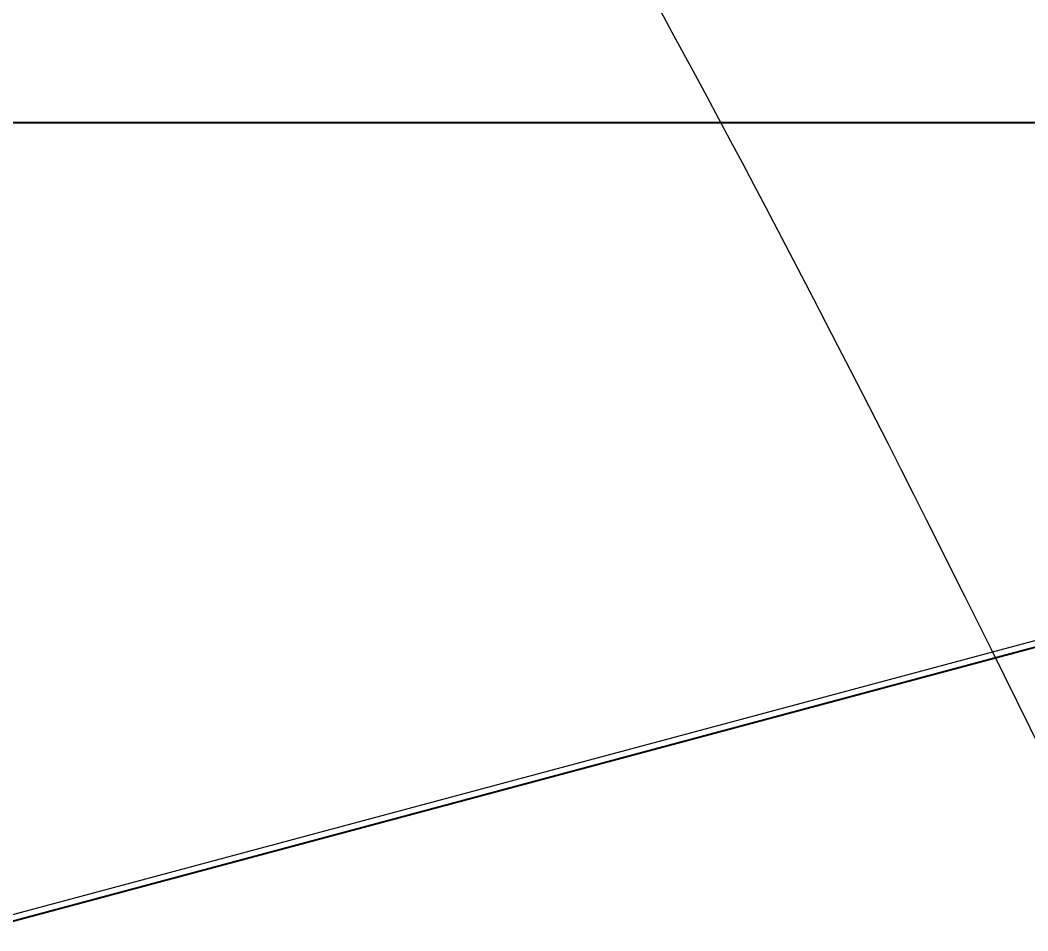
# Model space of a CAD drawing. Header units: millimetres. Extents: x 1293 to 41893, y 1011 to 26911.
# Drawn here: x 12396.77 to 12404.61, y 7053.84 to 7060.92 of the extents above; entities that cross this region are included whole.
import ezdxf

# ---------------------------------------------------------------- set-up
doc = ezdxf.new("R2010")
doc.units = ezdxf.units.MM
doc.header["$LTSCALE"] = 50
doc.linetypes.add('HIDDEN', pattern=[1.905, 1.27, -0.635])
doc.layers.add('CAPA_1', color=7, linetype='Continuous')
doc.layers.add('MAQUINAS', color=11, linetype='Continuous')
doc.styles.add('SLDTEXTSTYLE0', font='TXT', dxfattribs={"width": 0.75})
doc.dimstyles.new('SLDDIMSTYLE0', dxfattribs={"dimtxt": 100, "dimasz": 100, "dimexe": 0, "dimexo": 0.0625, "dimgap": 25, "dimtad": 2, "dimdec": 0, "dimlfac": 1.5, "dimrnd": 1e-09, "dimzin": 12, "dimdsep": 46, "dimtxsty": 'SLDTEXTSTYLE0', "dimsah": 1, "dimcen": 0.09, "dimadec": 0, "dimazin": 3, "dimtfac": 1, "dimtdec": 0, "dimtofl": 0, "dimtmove": 0, "dimatfit": 3, "dimfxl": 1, "dimfrac": 2, "dimtolj": 1, "dimtzin": 12, "dimarcsym": 0})

# ---------------------------------------------------------------- blocks, each defined once
blk = doc.blocks.new('_D_5')
at = {"layer": 'CAPA_1', "transparency": 16777216}
for p, q in [((11574.3969, 7831.1769), (17588.0605, 7831.1769)), ((17538.0605, 7831.1769), (17538.0605, 4708.4929)), ((16485.1647, 4708.4929), (17588.0605, 4708.4929))]:
    blk.add_line(p, q, dxfattribs=at)
for points in [[(17538.0605, 7831.1769), (17522.6759, 7731.1769), (17553.4451, 7731.1769)], [(17538.0605, 4708.4929), (17553.4451, 4808.4929), (17522.6759, 4808.4929)]]:
    blk.add_solid(points, dxfattribs=at)
at = {"layer": 'CAPA_1', "transparency": 16777216, "insert": (17409.1537, 6122.0571), "char_height": 100, "attachment_point": 1, "rotation": 90, "style": 'SLDTEXTSTYLE0'}
blk.add_mtext('4684', dxfattribs=at)
blk = doc.blocks.new('_D_15')
at = {"layer": 'CAPA_1', "transparency": 16777216}
for p, q in [((6530.1247, 8742.3773), (6530.1247, 9415.6463)), ((16745.1619, 6492.0015), (16745.1619, 9415.6463)), ((6530.1247, 9365.6463), (16745.1619, 9365.6463))]:
    blk.add_line(p, q, dxfattribs=at)
for points in [[(6530.1247, 9365.6463), (6630.1247, 9350.2617), (6630.1247, 9381.0309)], [(16745.1619, 9365.6463), (16645.1619, 9381.0309), (16645.1619, 9350.2617)]]:
    blk.add_solid(points, dxfattribs=at)
at = {"layer": 'CAPA_1', "transparency": 16777216, "insert": (11452.9211, 9494.5531), "char_height": 100, "attachment_point": 1, "style": 'SLDTEXTSTYLE0'}
blk.add_mtext('15323', dxfattribs=at)

msp = doc.modelspace()

# ---------------------------------------------------------------- linework, layer by layer
at = {"color": 7, "linetype": 'Continuous', "lineweight": 25}
msp.add_line((10380.9601497, 7060.1262403), (13055.031483, 7060.1262403), dxfattribs=at)
at = {"layer": 'MAQUINAS', "linetype": 'HIDDEN', "lineweight": 18}
msp.add_line((12515.1614522, 7085.7030252), (12314.2488803, 7031.8686639), dxfattribs=at)
at = {"layer": 'MAQUINAS', "linetype": 'Continuous', "lineweight": 25}
msp.add_line((12419.9007764, 7060.1262403), (12370.2855192, 7046.8318722), dxfattribs=at)
at = {"layer": 'MAQUINAS', "linetype": 'HIDDEN', "lineweight": 18}
for points, knots in [([(12432.3348935, 7039.3545042), (12431.76108, 7040.6294139), (12430.5751692, 7043.2642928), (12428.7322123, 7047.3289562), (12426.8016971, 7051.5371224), (12424.8186508, 7055.7901935), (12422.8487773, 7059.8873155), (12421.0200984, 7063.5370013), (12419.3846933, 7066.5878287), (12417.9896924, 7068.9938954), (12416.7978916, 7070.8539029), (12415.7787385, 7072.2765716), (12414.8466084, 7073.4114005), (12413.8555817, 7074.4422992), (12412.6168439, 7075.4641658), (12411.2065822, 7076.255999), (12409.7520588, 7076.7100788), (12408.5022835, 7076.8595637), (12407.378729, 7076.8046949), (12406.2212701, 7076.5554847), (12405.0664546, 7076.0919765), (12403.9631256, 7075.3766996), (12402.9351907, 7074.3812301), (12402.1129073, 7073.2245396), (12401.526185, 7072.0168307), (12401.0683096, 7070.6758865), (12400.7711828, 7069.3594884), (12400.5446278, 7067.82703), (12400.4048989, 7066.2218854), (12400.3197281, 7064.2985936), (12400.3062585, 7061.9286872), (12400.3809449, 7059.0251496), (12400.5556419, 7055.5476312), (12400.8372042, 7051.5041843), (12401.2127639, 7046.9414381), (12401.6614113, 7041.9999444), (12402.1606218, 7036.8914559), (12402.507492, 7033.4586082), (12402.6765878, 7031.7851277)], [0, 0, 0, 0, 0.03298078, 0.068161978, 0.10555318, 0.145091807, 0.186828685, 0.228793641, 0.2670896, 0.301548121, 0.332205897, 0.359015596, 0.382663308, 0.4042193, 0.424962364, 0.448426897, 0.465125498, 0.480060119, 0.492918404, 0.503688253, 0.516895428, 0.534903061, 0.551344727, 0.569950914, 0.587377833, 0.602073102, 0.626040847, 0.649503227, 0.67365613, 0.70044248, 0.730355236, 0.763377752, 0.799556242, 0.838184336, 0.87792386, 0.918710527, 0.960372157, 1, 1, 1, 1]), ([(12414.3053499, 7034.5208266), (12413.9564187, 7035.2919326), (12413.1570457, 7037.0584736), (12411.9745443, 7039.6432011), (12410.7592499, 7042.3147818), (12409.5689238, 7044.9275655), (12408.1148391, 7048.0989273), (12406.4767515, 7051.6153813), (12404.7391133, 7055.2161055), (12403.1406987, 7058.4053401), (12401.5187847, 7061.4621108), (12399.9544288, 7064.1935712), (12398.4448255, 7066.5204909), (12397.2502508, 7068.0800947), (12396.2933347, 7069.1320436), (12395.4365805, 7069.9484988), (12394.409276, 7070.7274306), (12393.2177936, 7071.379834), (12391.9812143, 7071.8150806), (12390.7227741, 7072.0167468), (12389.5408796, 7071.9969147), (12388.4376094, 7071.7932724), (12387.3610422, 7071.405133), (12386.3915865, 7070.8642757), (12385.3282484, 7070.0184464), (12384.3283919, 7068.8202824), (12383.5547329, 7067.362649), (12383.0630797, 7065.9271391), (12382.7760141, 7064.6773317), (12382.5889038, 7063.5321185), (12382.4519256, 7062.3386224), (12382.3562862, 7061.0234793), (12382.287474, 7059.3164838), (12382.2753629, 7057.0755699), (12382.3516611, 7054.1440392), (12382.5311298, 7050.6055406), (12382.8203535, 7046.4974266), (12383.2034885, 7041.8860274), (12383.6526086, 7036.9543531), (12384.1558637, 7031.804924), (12384.5068054, 7028.3300552), (12384.6830204, 7026.5852524)], [0, 0, 0, 0, 0.0200784334, 0.0459980494, 0.0665162594, 0.0896463662, 0.1151416356, 0.1530114496, 0.1895890735, 0.2247839159, 0.2587044873, 0.3017980897, 0.3410386653, 0.3758272598, 0.3916846118, 0.4083505953, 0.4271920964, 0.4430891627, 0.4598838426, 0.4753188256, 0.4890990454, 0.5010957661, 0.5122777108, 0.5251735001, 0.5398295514, 0.5618806334, 0.584568135, 0.6035752169, 0.6220957429, 0.6391536904, 0.6574079912, 0.6769731385, 0.6985271949, 0.7284549986, 0.7616903691, 0.798271659, 0.8375491148, 0.8775101461, 0.9179930041, 0.9588226071, 1, 1, 1, 1]), ([(12389.3283362, 7060.1262403), (12389.2541767, 7060.1384258), (12388.9190202, 7060.1934972), (12388.4993963, 7060.373131), (12388.0140398, 7060.6209387), (12387.8595756, 7060.7550016), (12388.1056675, 7060.4954668), (12388.603094, 7059.862509), (12389.3571177, 7058.7654419), (12390.3374633, 7057.1813078), (12391.4663775, 7055.1825912), (12392.7528719, 7052.7639642), (12394.1809515, 7049.9263145), (12395.7548007, 7046.6875145), (12397.417687, 7043.1536864), (12399.0426796, 7039.6311485), (12400.4800035, 7036.4340487), (12401.6760595, 7033.7437577), (12402.3954455, 7032.1300912), (12402.71424, 7031.414998)], [0, 0, 0, 0, 0.008831741, 0.039914159, 0.068692621, 0.119936101, 0.171113554, 0.227849153, 0.290344272, 0.358309722, 0.429689351, 0.504396091, 0.582172223, 0.66321936, 0.747279275, 0.828093106, 0.897029006, 0.954368605, 1, 1, 1, 1])]:
    msp.add_open_spline(points, degree=3, knots=knots, dxfattribs=at)

# ---------------------------------------------------------------- dimensions: what is measured, and where the dimension line sits
at = {"layer": 'CAPA_1'}
dim = msp.add_linear_dim(base=(16745.1618891, 9365.6463094), p1=(6530.1246702, 8678.8772747), p2=(16745.1618891, 6428.5014528), dimstyle='SLDDIMSTYLE0', dxfattribs=at)
dim.commit()
dim.dimension.update_dxf_attribs({"geometry": '_D_15', "text_midpoint": (11637.6432797, 9365.6463094), "dimtype": 160})
dim = msp.add_linear_dim(base=(17538.0605071, 4708.4929069), p1=(11510.8968592, 7831.1769069), p2=(16421.6646746, 4708.4929069), angle=90, dimstyle='SLDDIMSTYLE0', dxfattribs=at)
dim.commit()
dim.dimension.update_dxf_attribs({"geometry": '_D_5', "text_midpoint": (17538.0605071, 6269.8349069), "dimtype": 160})

doc.saveas('drawing.dxf')
